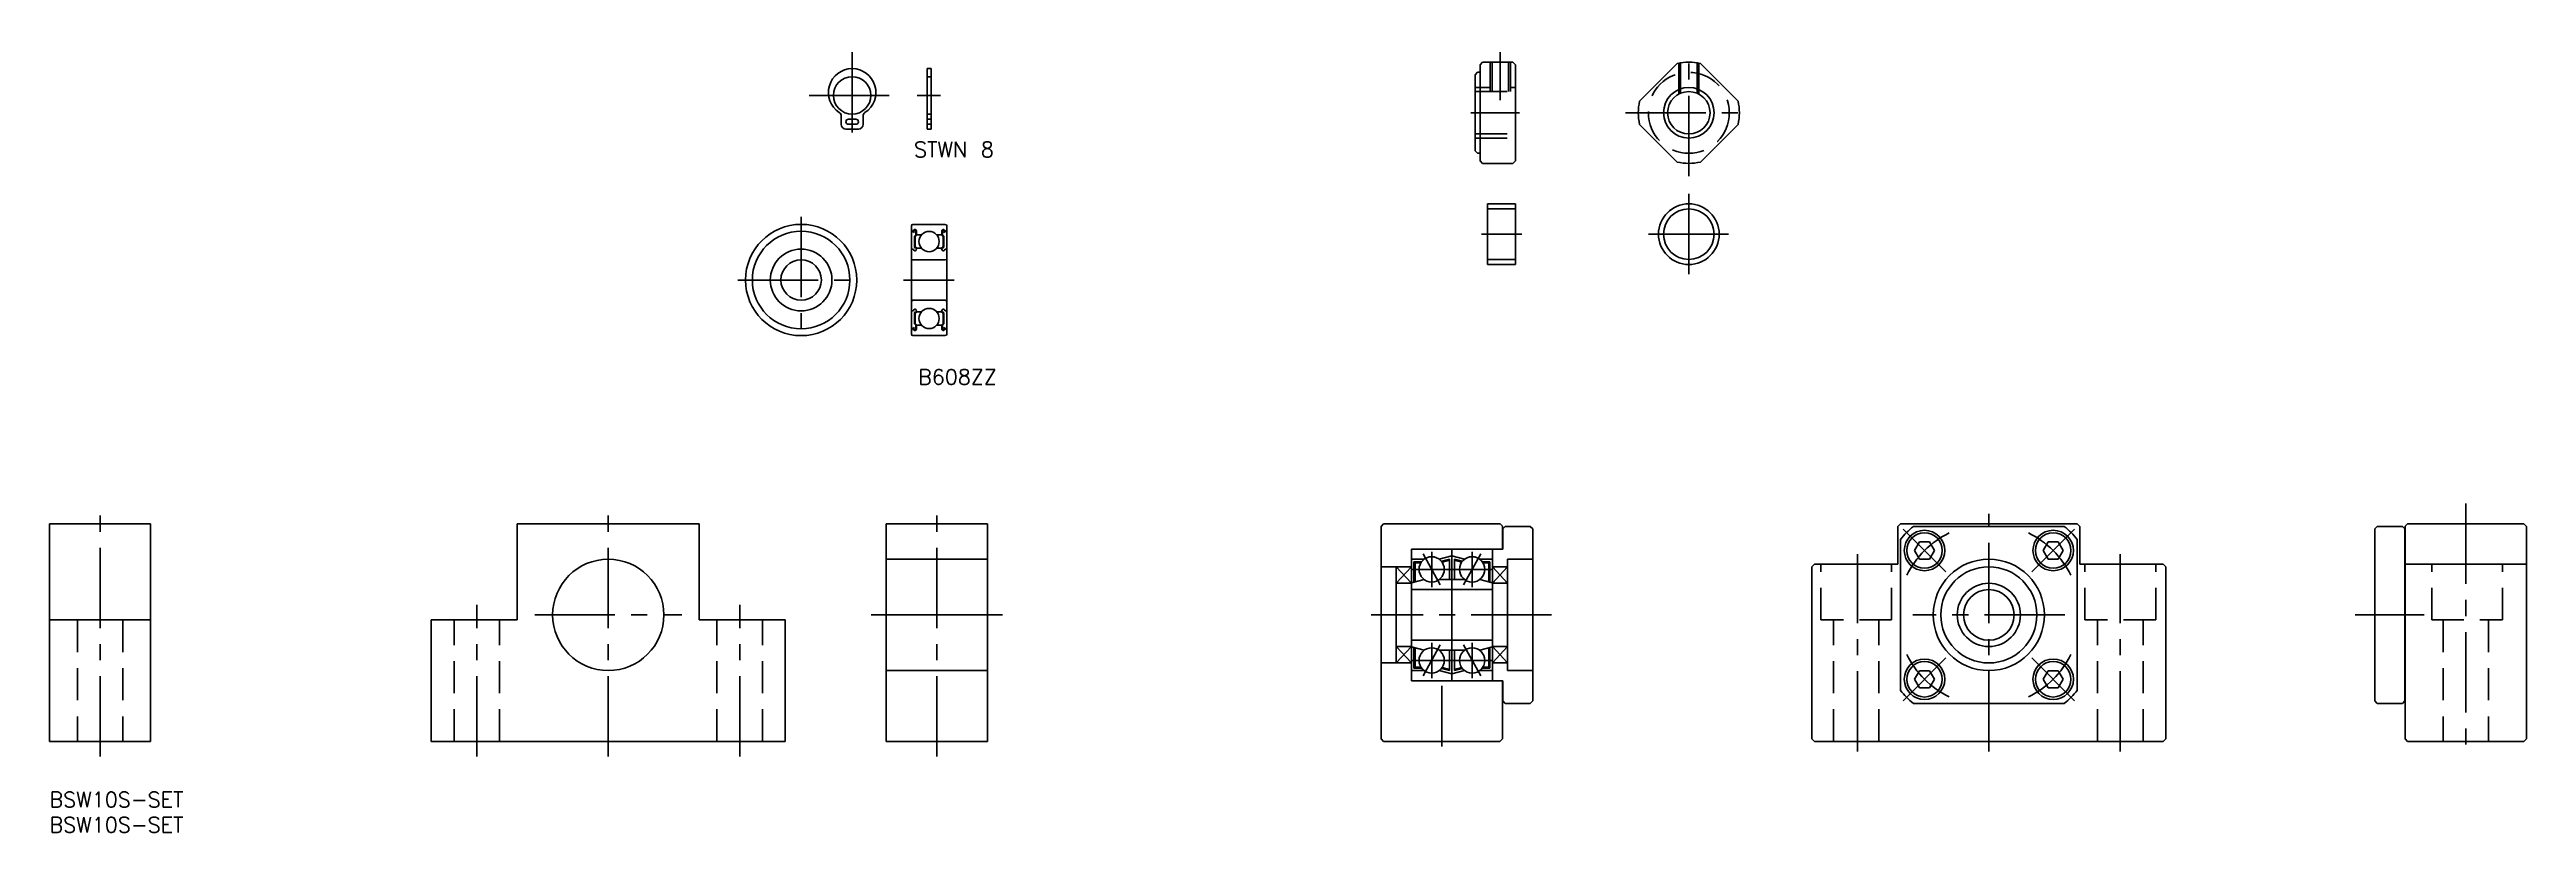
# Model space of a CAD drawing. Extents: x 0 to 490, y -8 to 147.
import ezdxf

# ---------------------------------------------------------------- set-up
doc = ezdxf.new("R2010")
doc.units = 0
doc.header["$LTSCALE"] = 0.5
doc.linetypes.add('CENTER', pattern=[50.8, 31.75, -6.35, 6.35, -6.35])
doc.linetypes.add('DASHED', pattern=[19.05, 12.7, -6.35])
for name, color, linetype in [('MSM_CENTER', 1, 'CENTER'), ('MSM_CONTINUOUS', 7, 'CONTINUOUS'), ('MSM_DASHED', 4, 'DASHED'), ('MSM_NARROW', 5, 'CONTINUOUS'), ('MSM_PART_NUMBER', 7, 'CONTINUOUS')]:
    doc.layers.add(name, color=color, linetype=linetype)
doc.styles.get("Standard").update_dxf_attribs({"font": 'txt.shx', "height": 3, "bigfont": 'bigfont.shx'})

# ---------------------------------------------------------------- blocks, each defined once
blk = doc.blocks.new('*U79')
at = {"layer": 'MSM_PART_NUMBER'}
blk.add_text('BSW10S-SET', height=3, dxfattribs=at).set_placement((0, -3))
blk = doc.blocks.new('*U80')
at = {"layer": 'MSM_PART_NUMBER'}
blk.add_text('BSW10S-SET', height=3, dxfattribs=at).set_placement((0, -8))

msp = doc.modelspace()

# ---------------------------------------------------------------- linework, layer by layer
at = {"layer": 'MSM_CENTER'}
for p, q in [((158.75, 146.21), (158.75, 129.17)), ((286.95, 146.26), (286.95, 136.76)), ((324.24, 121.76), (324.24, 146.76)), ((150.23, 137.69), (167.26, 137.69)), ((171.61, 137.69), (176.22, 137.69)), ((281.15, 134.26), (290.75, 134.26)), ((311.74, 134.26), (336.74, 134.26)), ((324.24, 118.26), (324.24, 102.26)), ((148.66, 113.7), (148.66, 88.7)), ((283.2, 110.26), (291.2, 110.26)), ((283.2, 110.26), (291.2, 110.26)), ((316.24, 110.26), (332.24, 110.26)), ((136.16, 101.2), (161.16, 101.2)), ((168.91, 101.2), (178.96, 101.2)), ((10, 7), (10, 56)), ((110.51, 7), (110.51, 56)), ((175.51, 7), (175.51, 56)), ((383.58, 8), (383.58, 55)), ((477.92, 57), (477.92, 9)), ((375.1, 43.49), (366.61, 51.97)), ((392.07, 43.49), (400.55, 51.97)), ((271.68, 47.06), (275.08, 40.94)), ((273.38, 47.5), (273.38, 40.5)), ((283.08, 47.06), (279.68, 40.94)), ((281.38, 47.5), (281.38, 40.5)), ((357.58, 8), (357.58, 47)), ((409.58, 8), (409.58, 47)), ((285.38, 44), (269.38, 44)), ((84.51, 7), (84.51, 37)), ((95.96, 35), (125.06, 35)), ((136.51, 7), (136.51, 37)), ((175.51, 35), (162.51, 35)), ((175.51, 35), (188.51, 35)), ((297.08, 35), (261.38, 35)), ((398.58, 35), (368.58, 35)), ((469.67, 35), (456.06, 35)), ((273.38, 29.5), (273.38, 22.5)), ((281.38, 29.5), (281.38, 22.5)), ((285.38, 26), (269.38, 26)), ((271.68, 22.94), (275.08, 29.06)), ((283.08, 22.94), (279.68, 29.06)), ((366.61, 18.03), (375.1, 26.51)), ((400.55, 18.03), (392.07, 26.51)), ((275.38, 21), (275.38, 9))]:
    msp.add_line(p, q, dxfattribs=at)
for start, end in [(115.8119, 154.1881), (25.8119, 64.1881), (205.8119, 244.1881), (295.8119, 334.1881)]:
    msp.add_arc((383.58, 35), 18, start, end, dxfattribs=at)
at = {"layer": 'MSM_CONTINUOUS'}
for p, q in [((173.57, 142.99), (173.57, 130.99)), ((173.57, 142.99), (174.37, 142.99)), ((174.37, 142.99), (174.37, 130.99)), ((281.95, 141.76), (282.45, 142.26)), ((282.95, 142.26), (282.45, 142.26)), ((283.45, 144.26), (282.95, 143.76)), ((282.95, 143.76), (282.95, 124.76)), ((289.45, 144.26), (283.45, 144.26)), ((289.45, 144.26), (289.95, 143.76)), ((289.95, 143.76), (289.95, 124.76)), ((314.51, 136.54), (321.96, 143.99)), ((333.98, 136.54), (326.53, 143.99)), ((281.95, 141.76), (281.95, 126.76)), ((156.6, 133.59), (156.6, 131.99)), ((158, 132.99), (159.5, 132.99)), ((158.75, 133.99), (158.75, 132.99)), ((160.9, 133.59), (160.9, 131.99)), ((157.5, 130.99), (160, 130.99)), ((158, 131.99), (159.5, 131.99)), ((158.75, 131.99), (158.75, 130.99)), ((173.57, 130.99), (174.37, 130.99)), ((321.96, 124.52), (314.51, 131.97)), ((326.53, 124.52), (333.98, 131.97)), ((281.95, 126.76), (282.45, 126.26)), ((282.95, 126.26), (282.45, 126.26)), ((283.45, 124.26), (282.95, 124.76)), ((289.45, 124.26), (283.45, 124.26)), ((289.45, 124.26), (289.95, 124.76)), ((284.45, 116.26), (284.45, 104.26)), ((284.45, 116.26), (289.95, 116.26)), ((289.95, 104.26), (289.95, 116.26)), ((170.47, 111.9), (170.47, 101.2)), ((170.47, 110.95), (170.57, 110.85)), ((170.57, 110.85), (170.81, 110.85)), ((170.77, 112.2), (177.17, 112.2)), ((170.81, 110.85), (170.91, 111.04)), ((170.85, 110.67), (170.97, 110.6)), ((170.92, 110.79), (171.03, 110.97)), ((171.04, 110.72), (170.92, 110.79)), ((170.97, 110.6), (171.04, 110.72)), ((171.34, 110.15), (171.07, 109.89)), ((171.07, 109.89), (171.07, 107.7)), ((171.47, 110.1), (171.21, 109.83)), ((171.21, 107.7), (171.21, 109.83)), ((171.34, 110.89), (171.34, 110.15)), ((171.47, 110.89), (171.47, 110.1)), ((171.47, 110.25), (171.57, 110.15)), ((171.57, 110.15), (172.5, 110.15)), ((176.37, 110.15), (175.45, 110.15)), ((176.47, 110.25), (176.37, 110.15)), ((176.47, 110.89), (176.47, 110.1)), ((176.47, 110.1), (176.74, 109.83)), ((176.61, 110.89), (176.61, 110.15)), ((176.61, 110.15), (176.87, 109.89)), ((176.74, 107.7), (176.74, 109.83)), ((176.87, 109.89), (176.87, 107.7)), ((177.02, 110.79), (176.91, 110.97)), ((176.91, 110.72), (177.02, 110.79)), ((176.97, 110.6), (176.91, 110.72)), ((177.09, 110.67), (176.97, 110.6)), ((177.14, 110.85), (177.03, 111.04)), ((177.37, 110.85), (177.14, 110.85)), ((177.47, 110.95), (177.37, 110.85)), ((177.47, 111.9), (177.47, 101.2)), ((170.47, 107.2), (170.57, 107.3)), ((170.57, 107.3), (170.81, 107.3)), ((177.17, 105.2), (170.77, 105.2)), ((170.81, 107.3), (171.02, 107.04)), ((171.41, 107.7), (171.21, 107.7)), ((171.21, 107.57), (171.41, 107.57)), ((171.41, 107.57), (171.41, 107.7)), ((171.41, 107.12), (171.51, 107.41)), ((171.51, 107.41), (171.61, 107.5)), ((171.61, 107.5), (172.45, 107.5)), ((176.33, 107.5), (175.49, 107.5)), ((176.43, 107.41), (176.33, 107.5)), ((176.54, 107.12), (176.43, 107.41)), ((176.54, 107.7), (176.74, 107.7)), ((176.54, 107.57), (176.54, 107.7)), ((176.74, 107.57), (176.54, 107.57)), ((177.14, 107.3), (176.92, 107.04)), ((177.37, 107.3), (177.14, 107.3)), ((177.47, 107.2), (177.37, 107.3)), ((284.45, 104.26), (289.95, 104.26)), ((170.47, 90.5), (170.47, 101.2)), ((177.47, 90.5), (177.47, 101.2)), ((170.47, 95.2), (170.57, 95.1)), ((170.57, 95.1), (170.81, 95.1)), ((177.17, 97.2), (170.77, 97.2)), ((170.81, 95.1), (171.02, 95.37)), ((171.07, 92.52), (171.07, 94.71)), ((171.21, 94.84), (171.41, 94.84)), ((171.41, 94.71), (171.21, 94.71)), ((171.21, 94.71), (171.21, 92.58)), ((171.41, 95.29), (171.51, 95)), ((171.41, 94.84), (171.41, 94.71)), ((171.51, 95), (171.61, 94.9)), ((171.61, 94.9), (172.45, 94.9)), ((176.33, 94.9), (175.49, 94.9)), ((176.43, 95), (176.33, 94.9)), ((176.54, 95.29), (176.43, 95)), ((176.74, 94.84), (176.54, 94.84)), ((176.54, 94.84), (176.54, 94.71)), ((176.54, 94.71), (176.74, 94.71)), ((176.74, 94.71), (176.74, 92.58)), ((176.87, 92.52), (176.87, 94.71)), ((177.14, 95.1), (176.92, 95.37)), ((177.37, 95.1), (177.14, 95.1)), ((177.47, 95.2), (177.37, 95.1)), ((177.47, 95.85), (177.47, 95.85)), ((177.47, 93.18), (177.47, 93.18)), ((170.47, 91.45), (170.57, 91.55)), ((170.57, 91.55), (170.81, 91.55)), ((170.77, 90.2), (177.17, 90.2)), ((170.81, 91.55), (170.91, 91.37)), ((170.85, 91.74), (170.97, 91.8)), ((171.04, 91.69), (170.92, 91.62)), ((170.92, 91.62), (171.03, 91.44)), ((170.97, 91.8), (171.04, 91.69)), ((171.34, 92.25), (171.07, 92.52)), ((171.47, 92.31), (171.21, 92.58)), ((171.34, 91.52), (171.34, 92.25)), ((171.47, 91.52), (171.47, 92.31)), ((171.47, 92.15), (171.57, 92.25)), ((171.57, 92.25), (172.5, 92.25)), ((176.37, 92.25), (175.45, 92.25)), ((176.47, 92.15), (176.37, 92.25)), ((176.47, 92.31), (176.74, 92.58)), ((176.47, 91.52), (176.47, 92.31)), ((176.61, 92.25), (176.87, 92.52)), ((176.61, 91.52), (176.61, 92.25)), ((176.97, 91.8), (176.91, 91.69)), ((176.91, 91.69), (177.02, 91.62)), ((177.02, 91.62), (176.91, 91.44)), ((177.09, 91.74), (176.97, 91.8)), ((177.14, 91.55), (177.03, 91.37)), ((177.37, 91.55), (177.14, 91.55)), ((177.47, 91.45), (177.37, 91.55)), ((0, 10), (0, 53)), ((0, 53), (20, 53)), ((20, 53), (20, 10)), ((92.51, 53), (92.51, 34)), ((128.51, 53), (92.51, 53)), ((128.51, 53), (128.51, 34)), ((165.51, 10), (165.51, 53)), ((165.51, 53), (185.51, 53)), ((185.51, 53), (185.51, 10)), ((263.88, 53), (263.38, 52.5)), ((263.38, 52.5), (263.38, 10.5)), ((286.93, 53), (263.88, 53)), ((286.93, 53), (287.38, 52.55)), ((287.38, 52.55), (287.38, 48)), ((287.93, 52.5), (287.43, 52)), ((287.43, 52), (287.43, 48)), ((292.88, 52.5), (287.93, 52.5)), ((292.88, 52.5), (293.38, 52)), ((293.38, 52), (293.38, 18)), ((365.58, 52.5), (366.08, 53)), ((365.58, 45), (365.58, 52.5)), ((401.08, 53), (366.08, 53)), ((366.08, 20.08), (366.08, 49.92)), ((398.51, 52.5), (368.66, 52.5)), ((368.89, 47.73), (369.87, 49.43)), ((369.87, 49.43), (371.84, 49.43)), ((371.84, 49.43), (372.82, 47.73)), ((394.35, 47.73), (395.33, 49.43)), ((395.33, 49.43), (397.29, 49.43)), ((397.29, 49.43), (398.27, 47.73)), ((401.08, 53), (401.58, 52.5)), ((401.08, 20.08), (401.08, 49.92)), ((401.58, 45), (401.58, 52.5)), ((460.42, 52.5), (459.92, 52)), ((459.92, 52), (459.92, 18)), ((460.42, 52.5), (465.37, 52.5)), ((465.37, 52.5), (465.87, 52)), ((465.87, 52), (465.87, 18)), ((466.37, 53), (465.92, 52.55)), ((465.92, 52.55), (465.92, 10.5)), ((466.37, 53), (489.42, 53)), ((489.42, 53), (489.92, 52.5)), ((489.92, 52.5), (489.92, 10.5)), ((185.51, 46), (165.51, 46)), ((269.38, 44.5), (263.38, 44.5)), ((266.38, 44.5), (266.38, 25.5)), ((266.38, 44.5), (266.38, 44.1)), ((266.38, 44.5), (266.38, 41)), ((269.38, 48), (269.38, 22)), ((287.43, 48), (269.38, 48)), ((269.38, 48), (269.38, 22)), ((271.88, 46), (269.38, 46)), ((269.88, 45.5), (269.88, 41.46)), ((271.38, 45.5), (269.88, 45.5)), ((270.08, 45.3), (270.08, 41.52)), ((271.24, 45.3), (270.08, 45.3)), ((274.88, 46), (277.38, 46.67)), ((275.3, 45.6), (276.88, 46.02)), ((275.43, 45.42), (276.88, 45.81)), ((276.88, 46.02), (276.88, 42)), ((277.38, 48), (277.38, 22)), ((279.88, 46), (277.38, 46.67)), ((277.88, 46.02), (277.88, 42)), ((279.45, 45.6), (277.88, 46.02)), ((279.32, 45.42), (277.88, 45.81)), ((282.88, 46), (285.38, 46)), ((283.38, 45.5), (284.88, 45.5)), ((283.51, 45.3), (284.68, 45.3)), ((284.68, 45.3), (284.68, 41.52)), ((284.88, 45.5), (284.88, 41.46)), ((285.38, 48), (285.38, 22)), ((288.38, 44.5), (285.38, 44.5)), ((293.38, 46), (288.38, 46)), ((288.38, 46), (288.38, 24)), ((348.58, 44.5), (349.08, 45)), ((348.58, 10.5), (348.58, 44.5)), ((365.58, 45), (349.08, 45)), ((369.87, 46.03), (368.89, 47.73)), ((371.84, 46.03), (369.87, 46.03)), ((372.82, 47.73), (371.84, 46.03)), ((395.33, 46.03), (394.35, 47.73)), ((397.29, 46.03), (395.33, 46.03)), ((398.27, 47.73), (397.29, 46.03)), ((418.08, 45), (401.58, 45)), ((418.58, 44.5), (418.08, 45)), ((418.58, 10.5), (418.58, 44.5)), ((465.87, 45), (489.92, 45)), ((266.38, 41.25), (269.38, 41.25)), ((271.88, 42), (269.38, 41.33)), ((285.38, 40), (269.38, 40)), ((279.88, 42), (274.88, 42)), ((282.88, 42), (285.38, 41.33)), ((285.38, 41.25), (288.38, 41.25)), ((0, 34), (20, 34)), ((75.51, 10), (75.51, 34)), ((145.51, 10), (145.51, 34)), ((285.38, 30), (269.38, 30)), ((269.38, 25.5), (263.38, 25.5)), ((266.38, 25.5), (266.38, 29)), ((266.38, 28.75), (269.38, 28.75)), ((266.38, 25.5), (266.38, 25.9)), ((271.88, 28), (269.38, 28.67)), ((269.88, 24.5), (269.88, 28.54)), ((271.38, 24.5), (269.88, 24.5)), ((270.08, 24.7), (270.08, 28.48)), ((271.24, 24.7), (270.08, 24.7)), ((279.88, 28), (274.88, 28)), ((275.43, 24.58), (276.88, 24.19)), ((276.88, 23.98), (276.88, 28)), ((277.88, 23.98), (277.88, 28)), ((279.32, 24.58), (277.88, 24.19)), ((282.88, 28), (285.38, 28.67)), ((283.38, 24.5), (284.88, 24.5)), ((283.51, 24.7), (284.68, 24.7)), ((284.68, 24.7), (284.68, 28.48)), ((284.88, 24.5), (284.88, 28.54)), ((285.38, 28.75), (288.38, 28.75)), ((288.38, 25.5), (285.38, 25.5)), ((185.51, 24), (165.51, 24)), ((271.88, 24), (269.38, 24)), ((287.43, 22), (269.38, 22)), ((274.88, 24), (277.38, 23.33)), ((275.3, 24.4), (276.88, 23.98)), ((279.88, 24), (277.38, 23.33)), ((279.45, 24.4), (277.88, 23.98)), ((282.88, 24), (285.38, 24)), ((287.38, 22), (287.38, 10.5)), ((287.43, 22), (287.43, 18)), ((293.38, 24), (288.38, 24)), ((368.89, 22.27), (369.87, 23.97)), ((369.87, 20.57), (368.89, 22.27)), ((369.87, 23.97), (371.84, 23.97)), ((371.84, 20.57), (369.87, 20.57)), ((371.84, 23.97), (372.82, 22.27)), ((372.82, 22.27), (371.84, 20.57)), ((394.35, 22.27), (395.33, 23.97)), ((395.33, 20.57), (394.35, 22.27)), ((395.33, 23.97), (397.29, 23.97)), ((397.29, 20.57), (395.33, 20.57)), ((397.29, 23.97), (398.27, 22.27)), ((398.27, 22.27), (397.29, 20.57)), ((287.43, 18), (287.93, 17.5)), ((292.88, 17.5), (287.93, 17.5)), ((292.88, 17.5), (293.38, 18)), ((398.51, 17.5), (368.66, 17.5)), ((460.42, 17.5), (459.92, 18)), ((460.42, 17.5), (465.37, 17.5)), ((465.87, 18), (465.37, 17.5)), ((20, 10), (0, 10)), ((110.51, 10), (75.51, 10)), ((110.51, 10), (145.51, 10)), ((185.51, 10), (165.51, 10)), ((263.38, 10.5), (263.88, 10)), ((286.88, 10), (263.88, 10)), ((287.38, 10.5), (286.88, 10)), ((349.08, 10), (348.58, 10.5)), ((418.08, 10), (349.08, 10)), ((418.58, 10.5), (418.08, 10)), ((465.92, 10.5), (466.42, 10)), ((466.42, 10), (489.42, 10)), ((489.92, 10.5), (489.42, 10))]:
    msp.add_line(p, q, dxfattribs=at)
for points in [[(75.51, 34), (92.51, 34)], [(145.51, 34), (128.51, 34)]]:
    msp.add_lwpolyline(points, dxfattribs=at)
for centre, radius in [((158.75, 137.69), 3.7), ((324.24, 134.26), 4.19), ((324.24, 110.26), 6), ((324.24, 110.26), 5), ((148.66, 101.2), 11), ((148.66, 101.2), 9.65), ((173.97, 108.8), 2), ((148.66, 101.2), 6.1), ((148.66, 101.2), 4), ((173.97, 93.6), 2), ((370.86, 47.73), 4), ((370.86, 47.73), 3.5), ((396.31, 47.73), 4), ((396.31, 47.73), 3.5), ((110.51, 35), 11), ((273.38, 44), 2.5), ((281.38, 44), 2.5), ((383.58, 35), 11), ((383.58, 35), 9.5), ((383.58, 35), 6.25), ((383.58, 35), 5), ((273.38, 26), 2.5), ((281.38, 26), 2.5), ((370.86, 22.27), 4), ((370.86, 22.27), 3.5), ((396.31, 22.27), 4), ((396.31, 22.27), 3.5)]:
    msp.add_circle(centre, radius, dxfattribs=at)
for centre, radius, start, end in [((158.75, 138.29), 4.7, 302.6213, 237.3787), ((324.24, 134.26), 10, 76.7883, 103.2117), ((155.7, 133.59), 0.9, 0, 55.0939), ((158, 132.49), 0.5, 90, 270), ((159.5, 132.49), 0.5, 270, 90), ((161.8, 133.59), 0.9, 124.9061, 180), ((324.24, 134.26), 10, 166.7883, 193.2117), ((324.24, 134.26), 10, 346.7883, 13.2117), ((157.59, 131.98), 0.99, 179.1897, 264.7847), ((159.91, 131.98), 0.99, 275.2153, 0.8103), ((324.24, 134.26), 10, 256.7883, 283.2117), ((170.77, 111.9), 0.3, 90, 180), ((170.92, 110.79), 0.133, 149.9969, 240.0013), ((171.17, 110.89), 0.299, 0, 150.0002), ((171.17, 110.89), 0.166, 0, 150.0044), ((176.77, 110.89), 0.299, 29.9998, 180), ((176.77, 110.89), 0.166, 29.9956, 180), ((177.02, 110.79), 0.133, 299.9987, 30.0031), ((177.17, 111.9), 0.3, 0, 90), ((170.77, 105.5), 0.3, 180, 270), ((171.19, 107.18), 0.224, 220.001, 343.1517), ((171.21, 107.7), 0.133, 180.0001, 270), ((176.75, 107.18), 0.224, 196.8483, 319.999), ((176.74, 107.7), 0.133, 270, 359.9999), ((177.17, 105.5), 0.3, 270, 0), ((170.77, 96.9), 0.3, 90, 180), ((171.19, 95.22), 0.224, 16.8483, 139.999), ((171.21, 94.71), 0.133, 90, 179.9999), ((176.75, 95.22), 0.224, 40.001, 163.1517), ((176.74, 94.71), 0.133, 0.0001, 90), ((177.17, 96.9), 0.3, 0, 90), ((170.77, 90.5), 0.3, 180, 270), ((170.92, 91.62), 0.133, 119.9987, 210.0031), ((171.17, 91.52), 0.299, 209.9998, 0), ((171.17, 91.52), 0.166, 209.9956, 0), ((176.77, 91.52), 0.299, 180, 330.0002), ((176.77, 91.52), 0.166, 180, 330.0044), ((177.02, 91.62), 0.133, 329.9969, 60.0013), ((177.17, 90.5), 0.3, 270, 0), ((383.58, 35), 23, 130.4591, 139.5409), ((383.58, 35), 23, 40.4591, 49.5409), ((383.58, 35), 23, 220.4591, 229.5409), ((383.58, 35), 23, 310.4591, 319.5409)]:
    msp.add_arc(centre, radius, start, end, dxfattribs=at)
at = {"layer": 'MSM_DASHED'}
for p, q in [((284.95, 138.44), (284.95, 144.26)), ((285.33, 138.44), (285.33, 144.26)), ((288.57, 138.44), (288.57, 144.26)), ((288.95, 138.44), (288.95, 144.26)), ((322.24, 137.93), (322.24, 144.05)), ((322.62, 138.12), (322.62, 144.12)), ((325.86, 138.12), (325.86, 144.12)), ((326.24, 137.93), (326.24, 144.05)), ((173.57, 141.39), (174.37, 141.39)), ((281.95, 139.26), (284.95, 139.26)), ((281.95, 138.44), (289.95, 138.44)), ((288.95, 139.26), (289.95, 139.26)), ((173.57, 133.99), (174.37, 133.99)), ((173.57, 132.99), (174.37, 132.99)), ((173.57, 131.99), (174.37, 131.99)), ((281.95, 130.07), (289.95, 130.07)), ((281.95, 129.26), (289.95, 129.26)), ((284.45, 115.26), (289.95, 115.26)), ((284.45, 105.26), (289.95, 105.26)), ((350.33, 34), (350.33, 45)), ((364.33, 34), (364.33, 45)), ((402.58, 34), (402.58, 45)), ((416.58, 34), (416.58, 45)), ((471.17, 34), (471.17, 45)), ((485.17, 34), (485.17, 45)), ((5.5, 34), (5.5, 10)), ((14.5, 34), (14.5, 10)), ((80.01, 10), (80.01, 34)), ((89.01, 10), (89.01, 34)), ((132.01, 10), (132.01, 34)), ((141.01, 10), (141.01, 34)), ((364.33, 34), (350.33, 34)), ((352.83, 10), (352.83, 34)), ((361.83, 10), (361.83, 34)), ((416.58, 34), (402.58, 34)), ((405.08, 10), (405.08, 34)), ((414.08, 10), (414.08, 34)), ((471.17, 34), (485.17, 34)), ((473.42, 34), (473.42, 10)), ((482.42, 34), (482.42, 10))]:
    msp.add_line(p, q, dxfattribs=at)
msp.add_circle((324.24, 134.26), 8, dxfattribs=at)
at = {"layer": 'MSM_NARROW'}
for p, q in [((269.38, 41.25), (266.38, 44.5)), ((269.38, 44.5), (266.38, 41.25)), ((288.38, 41.25), (285.38, 44.5)), ((288.38, 44.5), (285.38, 41.25)), ((269.38, 28.75), (266.38, 25.5)), ((269.38, 25.5), (266.38, 28.75)), ((288.38, 28.75), (285.38, 25.5)), ((288.38, 25.5), (285.38, 28.75))]:
    msp.add_line(p, q, dxfattribs=at)
msp.add_circle((324.24, 134.26), 5, dxfattribs=at)

# ---------------------------------------------------------------- block references
at = {"layer": 'MSM_CONTINUOUS'}
for name in ['*U79', '*U80']:
    msp.add_blockref(name, (0, 0), dxfattribs=at)

# ---------------------------------------------------------------- texts
at = {"layer": 'MSM_PART_NUMBER'}
for s, p in [('STWN 8', (170.99, 125.5)), ('B608ZZ', (171.81, 80.54))]:
    msp.add_text(s, height=3, dxfattribs=at).set_placement(p)

doc.saveas('drawing.dxf')
